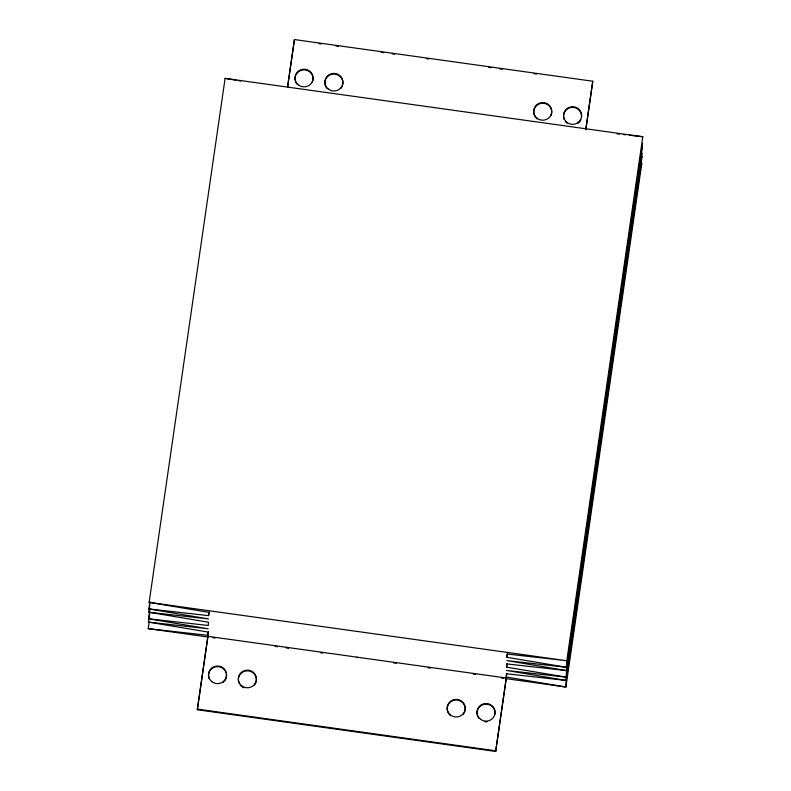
<?xml version="1.0" encoding="UTF-8"?>
<svg xmlns="http://www.w3.org/2000/svg" width="791" height="791" viewBox="0 0 791 791"><rect width="100%" height="100%" fill="white"/><g stroke="black" fill="none" stroke-linecap="round" stroke-linejoin="round"><path stroke-width="1.19" d="M197.325 709.764L207.904 636.33L506.25 678.016L506.23 678.668L495.68 751.45L197.325 709.764L207.904 636.33M149.094 622.537L148.214 628.647L207.934 635.341L208.053 632.058L148.441 622.082L149.855 612.303M149.964 601.615L148.896 608.941L208.626 615.635L208.745 612.353L149.133 602.366L225.099 78.368L642.786 136.734L566.821 660.732L565.901 687.013L506.23 678.668M585.894 129.2L592.775 81.236L294.43 39.55L287.548 87.514M357.057 657.825L357.077 657.173M495.68 751.45L506.25 678.016M641.867 163.005L565.901 687.013L506.289 677.027L506.398 673.744L566.129 680.438L642.104 156.44M642.213 153.157L566.247 677.155L506.635 667.179L506.744 663.896L566.475 670.59L642.44 146.582M642.559 143.3L566.593 667.297L506.972 657.321L507.09 654.038L566.821 660.732L149.133 602.366M149.974 609.021L148.56 618.789L208.28 625.493L208.399 622.201L148.787 612.224L149.845 604.897M208.626 615.635L209.16 611.967M207.934 635.341L208.468 631.683M287.568 86.852L294.43 39.55M506.972 657.321L507.506 653.653M506.635 667.179L507.16 663.511M506.289 677.027L506.823 673.368M585.745 129.754L592.775 81.236M617.188 133.867L619.63 134.134M623.288 134.549L625.721 134.816M629.379 135.231L642.786 136.734M148.787 612.224L208.508 618.918L148.896 608.941M566.593 667.297L506.863 660.604L566.475 670.59M148.441 622.082L208.171 628.776L148.56 618.789M566.247 677.155L506.517 670.461L566.129 680.438M318.862 43.624L321.304 43.97M335.977 46.016L338.419 46.353M381.222 52.335L383.665 52.681M392.227 53.877L394.669 54.213M426.458 58.663L428.91 58.999M488.818 67.373L491.26 67.71M499.823 68.906L502.265 69.252M534.063 73.692L536.506 74.038M148.214 628.647L207.885 636.982M212.769 637.665L215.221 638.011M275.13 646.385L277.582 646.722M286.134 647.918L288.586 648.264M320.375 652.704L322.817 653.05M393.74 662.957L396.182 663.293M427.971 667.742L430.423 668.079M473.216 674.061L475.658 674.397M501.336 677.986L503.788 678.332M197.355 709.102L495.7 750.797M225.099 78.368L236.044 80.207M238.487 80.613L240.919 81.018M580.881 119.668A9.037 8.82 2 0 1 577.994 123.258M566.989 123.139A9.037 8.82 2 0 1 565.338 121.488M564.171 119.481A9.037 8.82 2 0 1 571.468 107.438A9.037 8.82 2 0 1 581.514 117.454M487.127 721.738A9.037 8.82 2 0 1 484.774 721.708M478.812 718.268A9.037 8.82 2 0 1 483.785 704.425A9.037 8.82 2 0 1 494.988 714.224M209.14 678.737A9.037 8.82 2 0 1 213.422 667.584A9.037 8.82 2 0 1 225.198 670.808A9.037 8.82 2 0 1 222.953 682.514M238.971 682.91A9.037 8.82 2 0 1 248.621 670.897A9.037 8.82 2 0 1 254.475 685.075M243.816 687.735A9.037 8.82 2 0 1 240.138 684.917M537.148 118.966A9.037 8.82 2 0 1 535.151 107.21A9.037 8.82 2 0 1 546.977 104.254A9.037 8.82 2 0 1 551.04 115.496M450.633 715.746A9.037 8.82 2 0 1 449.08 703.357A9.037 8.82 2 0 1 461.776 701.874A9.037 8.82 2 0 1 463.318 714.253M296.823 83.975A9.037 8.82 2 0 1 302.953 69.924A9.037 8.82 2 0 1 312.366 82.145M326.653 88.137A9.037 8.82 2 0 1 327.84 76.282A9.037 8.82 2 0 1 340.051 76.411A9.037 8.82 2 0 1 341 88.295M567.009 122.476A9.037 8.82 2 0 0 581.533 116.791A9.037 8.82 2 0 0 569.204 107.349A9.037 8.82 2 0 0 567.009 122.476M537.178 118.314A9.037 8.82 2 0 0 551.703 112.619A9.037 8.82 2 0 0 539.373 103.186A9.037 8.82 2 0 0 537.178 118.314M211.978 681.743A9.037 8.82 2 0 0 226.493 676.048A9.037 8.82 2 0 0 214.163 666.615A9.037 8.82 2 0 0 211.978 681.743M241.809 685.906A9.037 8.82 2 0 0 256.333 680.22A9.037 8.82 2 0 0 244.004 670.778A9.037 8.82 2 0 0 241.809 685.906M450.652 715.094A9.037 8.82 2 0 0 465.177 709.398A9.037 8.82 2 0 0 452.848 699.966A9.037 8.82 2 0 0 450.652 715.094M480.493 719.256A9.037 8.82 2 0 0 495.008 713.571A9.037 8.82 2 0 0 482.678 704.128A9.037 8.82 2 0 0 480.493 719.256M298.494 84.963A9.037 8.82 2 0 0 313.018 79.278A9.037 8.82 2 0 0 300.689 69.835A9.037 8.82 2 0 0 298.494 84.963M328.334 89.126A9.037 8.82 2 0 0 342.849 83.441A9.037 8.82 2 0 0 330.519 74.008A9.037 8.82 2 0 0 328.334 89.126"/></g></svg>
